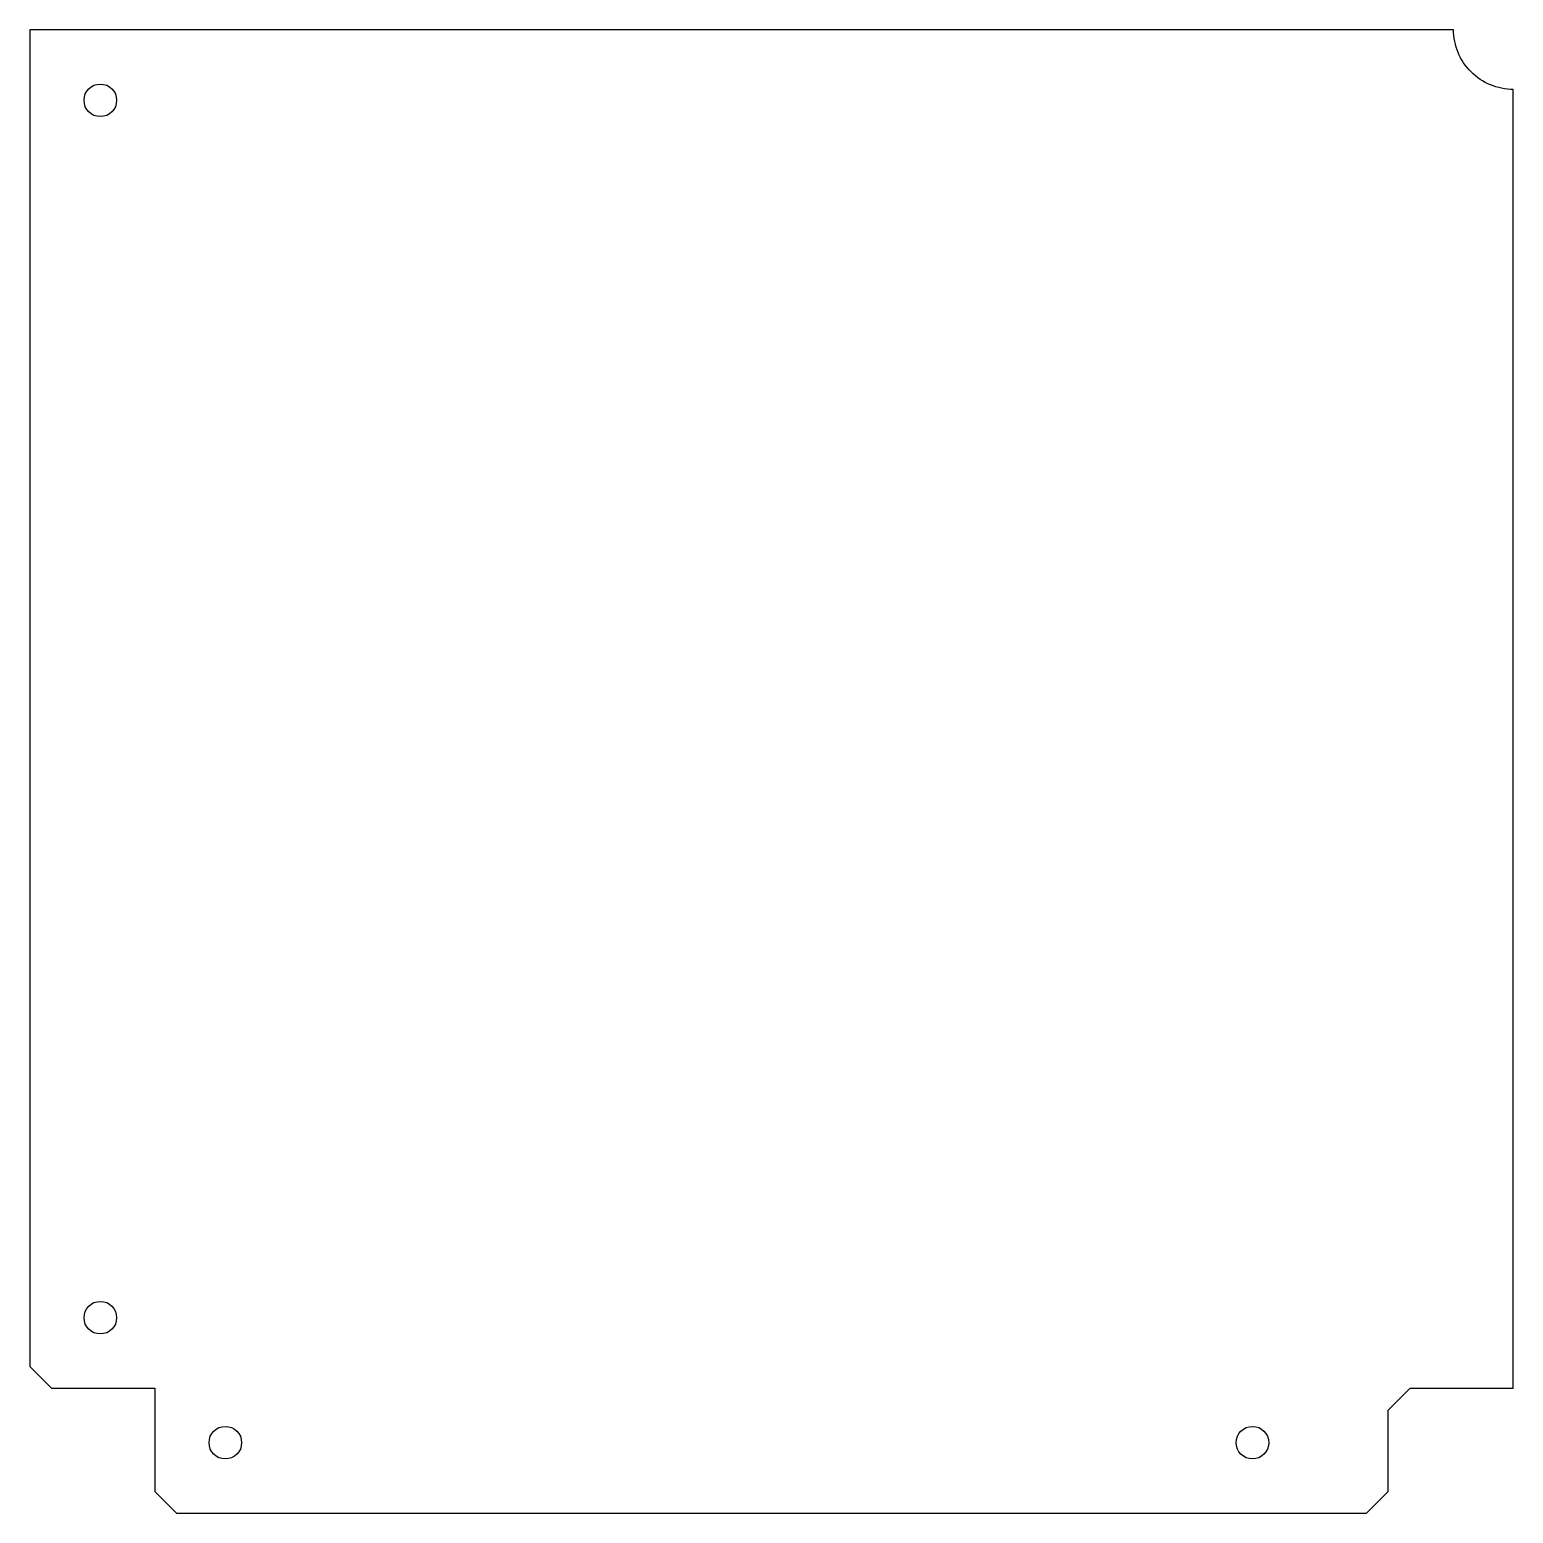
# Model space of a CAD drawing. Header units: millimetres. Extents: x -523 to -250, y -523 to -250.
import ezdxf

# ---------------------------------------------------------------- set-up
doc = ezdxf.new("R2010")
doc.units = ezdxf.units.MM
doc.layers.get('0').update_dxf_attribs({"linetype": 'CONTINUOUS'})

msp = doc.modelspace()

# ---------------------------------------------------------------- linework, layer by layer
msp.add_lwpolyline([(-250, -272), (-250, -269), (-250, -261, -0.414214), (-261, -250), (-269, -250), (-272, -250), (-497, -250), (-500, -250), (-523, -250), (-523, -496), (-519, -500), (-500, -500), (-500, -519), (-496, -523), (-277, -523), (-273, -519), (-273, -504), (-269, -500), (-253, -500), (-250, -500), (-250, -497)], format="xyb", close=True)
for centre in [(-510, -263), (-510, -487), (-487, -510), (-298, -510)]:
    msp.add_circle(centre, 3)

doc.saveas('drawing.dxf')
